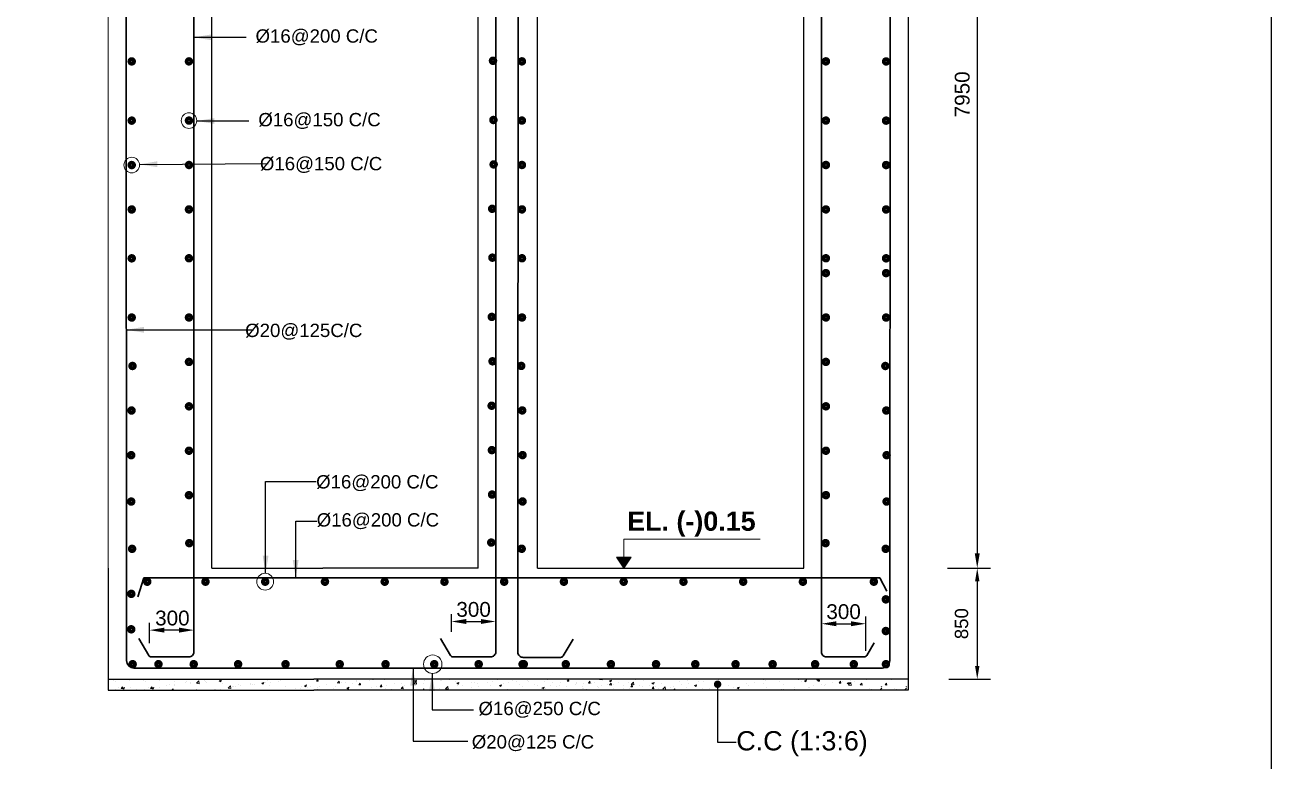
# Model space of a CAD drawing. Extents: x -358915 to 1258323, y -1667244 to -305611.
# Drawn here: x 447589 to 456006, y -1474304 to -1469331 of the extents above; entities that cross this region are included whole.
import ezdxf

# ---------------------------------------------------------------- set-up
doc = ezdxf.new("R2010")
doc.units = 0
doc.header["$LTSCALE"] = 300
doc.header["$MEASUREMENT"] = 0
doc.layers.get('DEFPOINTS').update_dxf_attribs({"linetype": 'CONTINUOUS'})
doc.layers.add('Dim', color=7, linetype='CONTINUOUS', lineweight=9)
doc.layers.add('ROD', color=1, linetype='CONTINUOUS', lineweight=30)
doc.layers.add('LINE', color=7, linetype='CONTINUOUS')
doc.layers.add('TXT', color=7, linetype='CONTINUOUS')
doc.styles.add('Arial', font='arial.ttf')
doc.styles.add('DIM', font='isocp3.shx')
doc.dimstyles.new('dim_50', dxfattribs={"dimtxt": 100, "dimasz": 100, "dimexe": 50, "dimexo": 30, "dimgap": 30, "dimtad": 1, "dimdec": 0, "dimzin": 0, "dimdsep": 46, "dimtxsty": 'DIM', "dimcen": 0.09, "dimclrd": 5, "dimclre": 5, "dimclrt": 7, "dimadec": 0, "dimazin": 0, "dimtfac": 1, "dimtdec": 0, "dimtmove": 0, "dimatfit": 3, "dimfxl": 1, "dimtolj": 1, "dimtzin": 0, "dimarcsym": 1})
doc.dimstyles.new('dim_60', dxfattribs={"dimtxt": 120, "dimasz": 120, "dimexe": 60, "dimexo": 60, "dimgap": 50, "dimtad": 1, "dimdec": 0, "dimzin": 0, "dimdsep": 46, "dimtxsty": 'DIM', "dimcen": 0.09, "dimclrd": 5, "dimclre": 5, "dimclrt": 7, "dimadec": 0, "dimazin": 0, "dimtfac": 1, "dimtdec": 0, "dimtmove": 0, "dimatfit": 3, "dimfxl": 1, "dimtolj": 1, "dimtzin": 0, "dimarcsym": 0})
doc.dimstyles.new('dim_70', dxfattribs={"dimtxt": 140, "dimasz": 140, "dimexe": 70, "dimexo": 40, "dimgap": 50, "dimtad": 1, "dimdec": 0, "dimzin": 0, "dimdsep": 46, "dimtxsty": 'Arial', "dimcen": 0.09, "dimclrd": 5, "dimclre": 5, "dimclrt": 7, "dimadec": 0, "dimazin": 0, "dimtfac": 1, "dimtdec": 0, "dimtmove": 0, "dimatfit": 3, "dimfxl": 1, "dimtolj": 1, "dimtzin": 0, "dimarcsym": 0})

# ---------------------------------------------------------------- blocks, each defined once
blk = doc.blocks.new('*D498')
at = {"layer": 'DEFPOINTS', "color": 0, "transparency": 16777216}
for p in [(453761.4, -1473000.3), (453769.1, -1473750.3), (454021.8, -1473750.3)]:
    blk.add_point(p, dxfattribs=at)
at = {"layer": 'Dim', "color": 5, "lineweight": -2, "transparency": 16777216}
for p, q in [((453821.4, -1473000.3), (454111.8, -1473000.3)), ((454021.8, -1473090.3), (454021.8, -1473660.3)), ((453829.1, -1473750.3), (454111.8, -1473750.3))]:
    blk.add_line(p, q, dxfattribs=at)
at = {"layer": 'Dim', "color": 5, "transparency": 16777216}
for points in [[(454006.8, -1473090.3), (454036.8, -1473090.3), (454021.8, -1473000.3)], [(454006.8, -1473660.3), (454036.8, -1473660.3), (454021.8, -1473750.3)]]:
    blk.add_solid(points, dxfattribs=at)
at = {"layer": 'Dim', "color": 7, "transparency": 16777216, "insert": (453915.8, -1473375.3), "char_height": 90, "attachment_point": 5, "rotation": 90, "style": 'Arial'}
blk.add_mtext('\\A1;850', dxfattribs=at)
blk = doc.blocks.new('*D499')
at = {"layer": 'DEFPOINTS', "color": 0, "transparency": 16777216}
for p in [(448431, -1473419.1), (448431, -1473536.5), (448731, -1473535.9)]:
    blk.add_point(p, dxfattribs=at)
at = {"layer": 'Dim', "color": 5, "lineweight": -2, "transparency": 16777216}
for p, q in [((448431, -1473506.5), (448431, -1473369.1)), ((448731, -1473505.9), (448731, -1473369.1)), ((448631, -1473419.1), (448531, -1473419.1))]:
    blk.add_line(p, q, dxfattribs=at)
at = {"layer": 'Dim', "color": 5, "transparency": 16777216}
for points in [[(448531, -1473402.4), (448531, -1473435.7), (448431, -1473419.1)], [(448631, -1473402.4), (448631, -1473435.7), (448731, -1473419.1)]]:
    blk.add_solid(points, dxfattribs=at)
at = {"layer": 'Dim', "color": 7, "transparency": 16777216, "insert": (448585.2, -1473338), "char_height": 100, "attachment_point": 5, "style": 'Arial'}
blk.add_mtext('\\A1;300', dxfattribs=at)
blk = doc.blocks.new('*D500')
at = {"layer": 'DEFPOINTS', "color": 0, "transparency": 16777216}
for p in [(450769.6, -1473360.8), (450469.8, -1473460.3), (450769.6, -1473495.3)]:
    blk.add_point(p, dxfattribs=at)
at = {"layer": 'Dim', "color": 5, "lineweight": -2, "transparency": 16777216}
for p, q in [((450469.8, -1473430.3), (450469.8, -1473310.8)), ((450769.6, -1473465.3), (450769.6, -1473310.8)), ((450569.8, -1473360.8), (450669.6, -1473360.8))]:
    blk.add_line(p, q, dxfattribs=at)
at = {"layer": 'Dim', "color": 5, "transparency": 16777216}
for points in [[(450569.8, -1473344.1), (450569.8, -1473377.4), (450469.8, -1473360.8)], [(450669.6, -1473344.1), (450669.6, -1473377.4), (450769.6, -1473360.8)]]:
    blk.add_solid(points, dxfattribs=at)
at = {"layer": 'Dim', "color": 7, "transparency": 16777216, "insert": (450619.7, -1473279.7), "char_height": 100, "attachment_point": 5, "style": 'Arial'}
blk.add_mtext('\\A1;300', dxfattribs=at)
blk = doc.blocks.new('*D501')
at = {"layer": 'DEFPOINTS', "color": 0, "transparency": 16777216}
for p in [(453269.4, -1473375.9), (452969.4, -1473588.6), (453269.4, -1473589.3)]:
    blk.add_point(p, dxfattribs=at)
at = {"layer": 'Dim', "color": 5, "lineweight": -2, "transparency": 16777216}
for p, q in [((452969.4, -1473558.6), (452969.4, -1473325.9)), ((453269.4, -1473559.3), (453269.4, -1473325.9)), ((453069.4, -1473375.9), (453169.4, -1473375.9))]:
    blk.add_line(p, q, dxfattribs=at)
at = {"layer": 'Dim', "color": 5, "transparency": 16777216}
for points in [[(453069.4, -1473359.3), (453069.4, -1473392.6), (452969.4, -1473375.9)], [(453169.4, -1473359.3), (453169.4, -1473392.6), (453269.4, -1473375.9)]]:
    blk.add_solid(points, dxfattribs=at)
at = {"layer": 'Dim', "color": 7, "transparency": 16777216, "insert": (453118.8, -1473294.8), "char_height": 100, "attachment_point": 5, "style": 'Arial'}
blk.add_mtext('\\A1;300', dxfattribs=at)
blk = doc.blocks.new('*D505')
at = {"layer": 'DEFPOINTS', "color": 0, "ltscale": 500, "transparency": 16777216}
for p in [(453904.1, -1466600), (453904.1, -1473000.3), (454021.8, -1473000.3)]:
    blk.add_point(p, dxfattribs=at)
at = {"layer": 'Dim', "color": 5, "lineweight": -2, "ltscale": 500, "transparency": 16777216}
for p, q in [((453964.1, -1466600), (454081.8, -1466600)), ((454021.8, -1466700), (454021.8, -1472900.3)), ((453964.1, -1473000.3), (454081.8, -1473000.3))]:
    blk.add_line(p, q, dxfattribs=at)
at = {"layer": 'Dim', "color": 5, "ltscale": 500, "transparency": 16777216}
for points in [[(454005.1, -1466700), (454038.5, -1466700), (454021.8, -1466600)], [(454005.1, -1472900.3), (454038.5, -1472900.3), (454021.8, -1473000.3)]]:
    blk.add_solid(points, dxfattribs=at)
at = {"layer": 'Dim', "color": 7, "ltscale": 500, "transparency": 16777216, "insert": (453920.7, -1469800.2), "char_height": 100, "attachment_point": 5, "rotation": 90, "style": 'Arial'}
blk.add_mtext('\\A1;7950', dxfattribs=at)

msp = doc.modelspace()

# ---------------------------------------------------------------- hatches: boundary and pattern name
at = {"layer": 'Dim', "ltscale": 500}
h = msp.add_hatch(color=15, dxfattribs=at)
h.dxf.hatch_style = 1
h.paths.add_polyline_path([(451634.5, -1472926.4), (451584.8, -1472926.4), (451634.5, -1473000.3)])
h.paths.add_polyline_path([(451684.3, -1472926.4), (451634.5, -1472926.4), (451634.5, -1473000.3)])

# ---------------------------------------------------------------- linework, layer by layer
msp.add_lwpolyline([(451634.5, -1473000.3), (451634.5, -1472804.1), (452554.6, -1472804.1)], dxfattribs=at)
msp.add_lwpolyline([(451634.5, -1473000.3), (451684.3, -1472926.4), (451584.8, -1472926.4)], close=True, dxfattribs=at)
at = {"layer": 'Dim'}
for centre, radius in [((448697.3, -1469977.4), 52.6), ((448310.6, -1470277.7), 52.6), ((449212.2, -1473092), 56.8), ((450343.7, -1473649.1), 62.4)]:
    msp.add_circle(centre, radius, dxfattribs=at)
at = {"layer": 'LINE', "lineweight": 15}
for p, q in [((448151.2, -1473000.3), (448151.2, -1466950)), ((451051.5, -1472999.9), (451051.2, -1466949.5))]:
    msp.add_line(p, q, dxfattribs=at)
at = {"layer": 'LINE'}
for p, q in [((448851.2, -1473000.3), (448851.2, -1466950)), ((450651.2, -1473000.3), (450651.2, -1466950)), ((451051.2, -1473000.3), (451051.2, -1466950)), ((452851.2, -1473000.3), (452851.2, -1466950)), ((453554.1, -1466949.4), (453554.1, -1473000.3)), ((448151.2, -1473000.3), (448151.2, -1473825.3)), ((448851.2, -1473000.3), (449601.2, -1473000.3)), ((450651.2, -1473000.3), (449601.2, -1473000.3)), ((451051.2, -1473000.3), (452851.2, -1473000.3)), ((453554.1, -1473000.3), (453554.1, -1473825.3)), ((448151.2, -1473750.3), (449541.7, -1473750.3)), ((453554.1, -1473750.3), (449541.7, -1473750.3)), ((448151.2, -1473825.3), (449541.7, -1473825.3)), ((453554.1, -1473825.3), (449541.7, -1473825.3)), ((450917.3, -1473825.3), (450851.2, -1473825.3))]:
    msp.add_line(p, q, dxfattribs=at)
at = {"layer": 'LINE', "color": 2, "lineweight": 15}
for p, q in [((448202.3, -1473752.7), (448202.3, -1473752.7)), ((448400.6, -1473752.7), (448400.6, -1473752.7)), ((448620.2, -1473750.3), (448624.3, -1473753.1)), ((448624.3, -1473753.1), (448625.2, -1473750.3)), ((448849.1, -1473750.5), (448849.1, -1473750.5)), ((448909.5, -1473750.5), (448909.5, -1473750.5)), ((449376.5, -1473753), (449376.5, -1473753)), ((449414.3, -1473751), (449414.9, -1473750.3)), ((449414.3, -1473751), (449426.3, -1473752)), ((449426.3, -1473752), (449426, -1473750.3)), ((449557.8, -1473763.5), (449567.4, -1473752)), ((449569.7, -1473764.6), (449567.4, -1473752)), ((449938.6, -1473750.3), (449942, -1473752.7)), ((449942, -1473752.7), (449942.8, -1473750.3)), ((450011, -1473750.3), (450020.7, -1473751.8)), ((450020.7, -1473751.8), (450020.5, -1473750.3)), ((450179.5, -1473753.6), (450179.5, -1473753.6)), ((450339.1, -1473753.7), (450339.1, -1473753.7)), ((450742.1, -1473752.1), (450742.1, -1473752.1)), ((450777.9, -1473753.8), (450777.9, -1473753.8)), ((450849.2, -1473750.6), (450849.2, -1473750.6)), ((451108, -1473751.1), (451108.7, -1473750.3)), ((451108, -1473751.1), (451119.9, -1473752.2)), ((451119.9, -1473752.2), (451119.6, -1473750.3)), ((451251.4, -1473763.7), (451261.1, -1473752.2)), ((451257, -1473750.3), (451259.8, -1473752.2)), ((451259.8, -1473752.2), (451260.4, -1473750.3)), ((451263.4, -1473764.7), (451261.1, -1473752.2)), ((451433.7, -1473751.3), (451433.7, -1473751.3)), ((451470.5, -1473752.9), (451488.3, -1473755.6)), ((451470.6, -1473752.7), (451472.9, -1473750.3)), ((451488.3, -1473755.6), (451487.7, -1473750.3)), ((451561.5, -1473753.2), (451561.5, -1473753.2)), ((452575.3, -1473750.3), (452577.5, -1473751.8)), ((452577.5, -1473751.8), (452578, -1473750.3)), ((452787.6, -1473751.5), (452787.6, -1473751.5)), ((452801.7, -1473751.3), (452802.5, -1473750.3)), ((452801.7, -1473751.3), (452813.6, -1473752.4)), ((452813.6, -1473752.4), (452813.2, -1473750.3)), ((452938.2, -1473756.5), (452944.2, -1473750.3)), ((452945.1, -1473763.9), (452954.8, -1473752.4)), ((452957.1, -1473764.9), (452954.8, -1473752.4)), ((452955.9, -1473759.4), (452954.9, -1473750.3)), ((453165.7, -1473750.8), (453165.7, -1473750.8)), ((453218.6, -1473750.9), (453218.6, -1473750.9)), ((453385.6, -1473750.9), (453385.6, -1473750.9)), ((448190.9, -1473756.2), (448190.9, -1473756.2)), ((448199.8, -1473819.3), (448199.8, -1473819.3)), ((448203.9, -1473765.3), (448203.9, -1473765.3)), ((448222.2, -1473806.9), (448222.2, -1473806.9)), ((448239.5, -1473813.6), (448249.2, -1473802.1)), ((448239.5, -1473813.6), (448251.5, -1473814.6)), ((448247.9, -1473810.9), (448261.9, -1473805.5)), ((448247.9, -1473810.9), (448257.9, -1473817.6)), ((448251.5, -1473814.6), (448249.2, -1473802.1)), ((448251.8, -1473809.3), (448251.8, -1473809.3)), ((448257.9, -1473817.6), (448261.9, -1473805.5)), ((448297.7, -1473760.7), (448297.7, -1473760.7)), ((448302.5, -1473805.2), (448302.5, -1473805.2)), ((448344.9, -1473816.9), (448344.9, -1473816.9)), ((448389.3, -1473756.2), (448389.3, -1473756.2)), ((448398.2, -1473819.3), (448398.2, -1473819.3)), ((448402.3, -1473765.3), (448402.3, -1473765.3)), ((448420.6, -1473806.9), (448420.6, -1473806.9)), ((448437.9, -1473813.6), (448447.5, -1473802.1)), ((448437.9, -1473813.6), (448449.9, -1473814.6)), ((448446.3, -1473810.9), (448460.3, -1473805.5)), ((448446.3, -1473810.9), (448456.2, -1473817.6)), ((448449.9, -1473814.6), (448447.5, -1473802.1)), ((448450.2, -1473809.3), (448450.2, -1473809.3)), ((448456.2, -1473817.6), (448460.3, -1473805.5)), ((448496.1, -1473760.7), (448496.1, -1473760.7)), ((448500.9, -1473805.2), (448500.9, -1473805.2)), ((448546.9, -1473790.3), (448546.9, -1473790.3)), ((448566.8, -1473789.2), (448566.8, -1473789.2)), ((448582, -1473825.3), (448591, -1473814.6)), ((448593, -1473825.3), (448591, -1473814.6)), ((448597, -1473783.7), (448597, -1473783.7)), ((448601.9, -1473792.4), (448601.9, -1473792.4)), ((448602.8, -1473765.2), (448602.8, -1473765.2)), ((448672.7, -1473773.7), (448672.7, -1473773.7)), ((448683.5, -1473769.2), (448683.5, -1473769.2)), ((448705.8, -1473777.4), (448705.8, -1473777.4)), ((448709.6, -1473769.7), (448709.6, -1473769.7)), ((448737.9, -1473825.3), (448747.7, -1473821.5)), ((448746.5, -1473825.3), (448747.7, -1473821.5)), ((448748.7, -1473778.4), (448766.5, -1473781.1)), ((448748.8, -1473778.2), (448764.4, -1473762)), ((448766.5, -1473781.1), (448764.3, -1473762.1)), ((448799, -1473757.1), (448799, -1473757.1)), ((448808.5, -1473763.3), (448808.5, -1473763.3)), ((448816.4, -1473774.2), (448816.4, -1473774.2)), ((448872.2, -1473819.4), (448872.2, -1473819.4)), ((448876.5, -1473819.2), (448876.5, -1473819.2)), ((448901.8, -1473762.4), (448915.8, -1473757)), ((448901.8, -1473762.4), (448911.7, -1473769.1)), ((448907.1, -1473817.1), (448907.1, -1473817.1)), ((448911.7, -1473769.1), (448915.8, -1473757)), ((448923.1, -1473778.7), (448923.1, -1473778.7)), ((448962.2, -1473811.5), (448979.9, -1473814.2)), ((448962.3, -1473811.3), (448977.9, -1473795.1)), ((448979.9, -1473814.2), (448977.7, -1473795.2)), ((448993.1, -1473799.2), (448993.1, -1473799.2)), ((448998.6, -1473802.8), (448998.6, -1473802.8)), ((449010.9, -1473802.1), (449010.9, -1473802.1)), ((449029.9, -1473783.2), (449029.9, -1473783.2)), ((449048.6, -1473796.2), (449048.6, -1473796.2)), ((449109.8, -1473779.1), (449109.8, -1473779.1)), ((449113.6, -1473788), (449113.6, -1473788)), ((449124.4, -1473786.2), (449124.4, -1473786.2)), ((449136.7, -1473787.8), (449136.7, -1473787.8)), ((449189.2, -1473778.4), (449203.2, -1473773.1)), ((449189.2, -1473778.4), (449199.1, -1473785.1)), ((449199.1, -1473785.1), (449203.2, -1473773.1)), ((449214.6, -1473775.2), (449214.6, -1473775.2)), ((449226.4, -1473759.1), (449226.4, -1473759.1)), ((449243.4, -1473792.3), (449243.4, -1473792.3)), ((449250.7, -1473769.6), (449250.7, -1473769.6)), ((449300.7, -1473763), (449300.7, -1473763)), ((449318.5, -1473760.2), (449318.5, -1473760.2)), ((449350.2, -1473796.8), (449350.2, -1473796.8)), ((449418.8, -1473812.7), (449418.8, -1473812.7)), ((449450.2, -1473815.3), (449450.2, -1473815.3)), ((449457, -1473801.3), (449457, -1473801.3)), ((449476.6, -1473794.5), (449490.6, -1473789.1)), ((449476.6, -1473794.5), (449486.6, -1473801.2)), ((449486.6, -1473801.2), (449490.6, -1473789.1)), ((449500.3, -1473808.7), (449500.3, -1473808.7)), ((449519.8, -1473799.9), (449519.8, -1473799.9)), ((449557.8, -1473763.5), (449569.7, -1473764.6)), ((449563.7, -1473805.8), (449563.7, -1473805.8)), ((449568.1, -1473818.4), (449568.1, -1473818.4)), ((449576, -1473798.7), (449576, -1473798.7)), ((449623.7, -1473784.9), (449623.7, -1473784.9)), ((449670.5, -1473810.3), (449670.5, -1473810.3)), ((449684.7, -1473798.4), (449684.7, -1473798.4)), ((449701.2, -1473776.1), (449710.9, -1473764.6)), ((449701.2, -1473776.1), (449713.2, -1473777.1)), ((449702.3, -1473782.1), (449702.3, -1473782.1)), ((449713.2, -1473777.1), (449710.9, -1473764.6)), ((449726.4, -1473770.9), (449726.4, -1473770.9)), ((449752.4, -1473775.5), (449752.4, -1473775.5)), ((449764, -1473810.5), (449778, -1473805.1)), ((449764, -1473810.5), (449774, -1473817.2)), ((449774, -1473817.2), (449778, -1473805.1)), ((449777.2, -1473814.8), (449777.2, -1473814.8)), ((449801.3, -1473778.3), (449801.3, -1473778.3)), ((449825, -1473824.6), (449825, -1473824.6)), ((449827.4, -1473758), (449827.4, -1473758)), ((449828.1, -1473765.5), (449828.1, -1473765.5)), ((449844.7, -1473788.6), (449854.3, -1473777.1)), ((449844.7, -1473788.6), (449856.6, -1473789.7)), ((449849.3, -1473822.3), (449849.3, -1473822.3)), ((449856.6, -1473789.7), (449854.3, -1473777.1)), ((449884, -1473819.3), (449884, -1473819.3)), ((449918, -1473758.3), (449918, -1473758.3)), ((449928.8, -1473809.6), (449928.8, -1473809.6)), ((449951.9, -1473821.2), (449951.9, -1473821.2)), ((449965.9, -1473802.2), (449965.9, -1473802.2)), ((449988.1, -1473801.2), (449997.8, -1473789.7)), ((449988.1, -1473801.2), (450000.1, -1473802.2)), ((449990.8, -1473823.8), (449990.8, -1473823.8)), ((450000.1, -1473802.2), (449997.8, -1473789.7)), ((450027.6, -1473811.2), (450027.6, -1473811.2)), ((450031.5, -1473795.6), (450031.5, -1473795.6)), ((450054.5, -1473825.3), (450065.5, -1473821.1)), ((450064.1, -1473825.3), (450065.5, -1473821.1)), ((450082.5, -1473782.2), (450082.5, -1473782.2)), ((450131.6, -1473813.7), (450141.2, -1473802.2)), ((450131.6, -1473813.7), (450143.5, -1473814.8)), ((450132.5, -1473782.7), (450132.5, -1473782.7)), ((450143.5, -1473814.8), (450141.2, -1473802.2)), ((450153.9, -1473794.6), (450153.9, -1473794.6)), ((450199.2, -1473762.2), (450199.2, -1473762.2)), ((450204, -1473788), (450204, -1473788)), ((450216.3, -1473782.2), (450234.1, -1473784.9)), ((450216.4, -1473782), (450232, -1473765.8)), ((450219.5, -1473762), (450233.5, -1473756.6)), ((450219.5, -1473762), (450229.5, -1473768.7)), ((450229.5, -1473768.7), (450233.5, -1473756.6)), ((450234.1, -1473784.9), (450231.9, -1473765.9)), ((450236.4, -1473767.8), (450236.4, -1473767.8)), ((450275.8, -1473825.3), (450284.7, -1473814.8)), ((450279.8, -1473778), (450279.8, -1473778)), ((450286.6, -1473825.3), (450284.7, -1473814.8)), ((450286.3, -1473758.1), (450286.3, -1473758.1)), ((450336.7, -1473820.2), (450336.7, -1473820.2)), ((450392.2, -1473812.2), (450392.2, -1473812.2)), ((450393, -1473762.6), (450393, -1473762.6)), ((450406.1, -1473761.4), (450406.1, -1473761.4)), ((450429.8, -1473815.3), (450447.6, -1473818)), ((450429.9, -1473815.1), (450445.5, -1473798.9)), ((450437.7, -1473807.4), (450437.7, -1473807.4)), ((450447.6, -1473818), (450445.4, -1473799)), ((450456.1, -1473754.8), (450456.1, -1473754.8)), ((450479.3, -1473823.7), (450479.3, -1473823.7)), ((450499.8, -1473767.1), (450499.8, -1473767.1)), ((450506.9, -1473778), (450520.9, -1473772.6)), ((450506.9, -1473778), (450516.9, -1473784.7)), ((450508.8, -1473792.1), (450508.8, -1473792.1)), ((450516.9, -1473784.7), (450520.9, -1473772.6)), ((450541.6, -1473792.4), (450541.6, -1473792.4)), ((450605.6, -1473807.1), (450605.6, -1473807.1)), ((450606.6, -1473771.6), (450606.6, -1473771.6)), ((450625.5, -1473772.1), (450625.5, -1473772.1)), ((450644.3, -1473778.4), (450644.3, -1473778.4)), ((450655.6, -1473800.5), (450655.6, -1473800.5)), ((450713.3, -1473776.1), (450713.3, -1473776.1)), ((450731.4, -1473790.5), (450731.4, -1473790.5)), ((450745.3, -1473765.6), (450745.3, -1473765.6)), ((450794.4, -1473794), (450808.4, -1473788.6)), ((450794.4, -1473794), (450804.3, -1473800.7)), ((450804.3, -1473800.7), (450808.4, -1473788.6)), ((450820.1, -1473780.6), (450820.1, -1473780.6)), ((450846.7, -1473817.1), (450846.7, -1473817.1)), ((450857.7, -1473773.9), (450857.7, -1473773.9)), ((450884.7, -1473758.3), (450884.7, -1473758.3)), ((450907.8, -1473767.3), (450907.8, -1473767.3)), ((450926.9, -1473785.1), (450926.9, -1473785.1)), ((450949.4, -1473803.1), (450949.4, -1473803.1)), ((450983.5, -1473757.3), (450983.5, -1473757.3)), ((450991.4, -1473762.8), (450991.4, -1473762.8)), ((451033.6, -1473789.6), (451033.6, -1473789.6)), ((451050.4, -1473790.3), (451050.4, -1473790.3)), ((451057.2, -1473819.6), (451057.2, -1473819.6)), ((451081.8, -1473810), (451095.8, -1473804.7)), ((451081.8, -1473810), (451091.7, -1473816.7)), ((451083.8, -1473811.4), (451083.8, -1473811.4)), ((451091.7, -1473816.7), (451095.8, -1473804.7)), ((451098.2, -1473767.3), (451098.2, -1473767.3)), ((451107.3, -1473813), (451107.3, -1473813)), ((451140.4, -1473794.2), (451140.4, -1473794.2)), ((451154.3, -1473775.3), (451154.3, -1473775.3)), ((451183, -1473803), (451183, -1473803)), ((451200.4, -1473791.4), (451200.4, -1473791.4)), ((451205, -1473771.8), (451205, -1473771.8)), ((451247.1, -1473798.7), (451247.1, -1473798.7)), ((451251.4, -1473763.7), (451263.4, -1473764.7)), ((451257, -1473761.2), (451257, -1473761.2)), ((451309.3, -1473786.4), (451309.3, -1473786.4)), ((451311.7, -1473776.3), (451311.7, -1473776.3)), ((451317, -1473771.3), (451317, -1473771.3)), ((451353.9, -1473803.2), (451353.9, -1473803.2)), ((451355.6, -1473815), (451355.6, -1473815)), ((451359.4, -1473779.8), (451359.4, -1473779.8)), ((451364.9, -1473815.2), (451364.9, -1473815.2)), ((451371.1, -1473825.3), (451383.2, -1473820.7)), ((451381.7, -1473825.3), (451383.2, -1473820.7)), ((451394.9, -1473776.2), (451404.5, -1473764.8)), ((451394.9, -1473776.2), (451406.9, -1473777.3)), ((451406.9, -1473777.3), (451404.5, -1473764.8)), ((451418.5, -1473780.8), (451418.5, -1473780.8)), ((451435.2, -1473769.8), (451435.2, -1473769.8)), ((451459.5, -1473800), (451459.5, -1473800)), ((451460.7, -1473807.7), (451460.7, -1473807.7)), ((451481.6, -1473795.2), (451481.6, -1473795.2)), ((451525.3, -1473785.3), (451525.3, -1473785.3)), ((451537.3, -1473761.5), (451551.3, -1473756.2)), ((451537.3, -1473761.5), (451547.2, -1473768.3)), ((451538.4, -1473788.8), (451548, -1473777.3)), ((451538.4, -1473788.8), (451550.3, -1473789.8)), ((451547.2, -1473768.3), (451551.3, -1473756.2)), ((451550.3, -1473789.8), (451548, -1473777.3)), ((451562.2, -1473785.9), (451562.2, -1473785.9)), ((451567.4, -1473812.2), (451567.4, -1473812.2)), ((451598.2, -1473775.2), (451598.2, -1473775.2)), ((451632, -1473789.8), (451632, -1473789.8)), ((451634.7, -1473815.5), (451634.7, -1473815.5)), ((451663.2, -1473773.1), (451663.2, -1473773.1)), ((451674.2, -1473816.7), (451674.2, -1473816.7)), ((451681.8, -1473801.3), (451691.4, -1473789.9)), ((451681.8, -1473801.3), (451693.8, -1473802.4)), ((451683.9, -1473786), (451701.7, -1473788.7)), ((451684.1, -1473785.8), (451699.6, -1473769.6)), ((451693.8, -1473802.4), (451691.4, -1473789.9)), ((451701.7, -1473788.7), (451699.5, -1473769.7)), ((451714.9, -1473755.2), (451714.9, -1473755.2)), ((451738.8, -1473794.4), (451738.8, -1473794.4)), ((451761, -1473798.9), (451761, -1473798.9)), ((451764.6, -1473824.7), (451764.6, -1473824.7)), ((451767, -1473758.1), (451767, -1473758.1)), ((451781, -1473821.2), (451781, -1473821.2)), ((451791.2, -1473825.2), (451791.2, -1473825.2)), ((451811, -1473792.3), (451811, -1473792.3)), ((451824.7, -1473777.6), (451838.7, -1473772.2)), ((451824.7, -1473777.6), (451834.6, -1473784.3)), ((451825.3, -1473813.9), (451834.9, -1473802.4)), ((451825.3, -1473813.9), (451837.2, -1473814.9)), ((451834.6, -1473784.3), (451838.7, -1473772.2)), ((451837.2, -1473814.9), (451834.9, -1473802.4)), ((451845.6, -1473798.9), (451845.6, -1473798.9)), ((451867.3, -1473810.6), (451867.3, -1473810.6)), ((451886.8, -1473782.3), (451886.8, -1473782.3)), ((451897.4, -1473819.1), (451915.2, -1473821.8)), ((451897.5, -1473818.9), (451913.1, -1473802.7)), ((451907.9, -1473805.2), (451907.9, -1473805.2)), ((451915.2, -1473821.8), (451913, -1473802.8)), ((451952.3, -1473803.4), (451952.3, -1473803.4)), ((451968.3, -1473797.8), (451968.3, -1473797.8)), ((451969.6, -1473825.3), (451978.3, -1473815)), ((451980.3, -1473825.3), (451978.3, -1473815)), ((452013.1, -1473765.7), (452013.1, -1473765.7)), ((452024.5, -1473785.1), (452024.5, -1473785.1)), ((452059.1, -1473807.9), (452059.1, -1473807.9)), ((452063.2, -1473759.1), (452063.2, -1473759.1)), ((452072.2, -1473782.8), (452072.2, -1473782.8)), ((452112.1, -1473793.6), (452126.1, -1473788.2)), ((452112.1, -1473793.6), (452122.1, -1473800.3)), ((452122.1, -1473800.3), (452126.1, -1473788.2)), ((452141.2, -1473765.1), (452141.2, -1473765.1)), ((452165.9, -1473812.4), (452165.9, -1473812.4)), ((452174.9, -1473768.7), (452174.9, -1473768.7)), ((452212.6, -1473811.4), (452212.6, -1473811.4)), ((452262.7, -1473804.8), (452262.7, -1473804.8)), ((452272.6, -1473816.9), (452272.6, -1473816.9)), ((452273.5, -1473822.5), (452273.5, -1473822.5)), ((452275.9, -1473755.9), (452275.9, -1473755.9)), ((452338.4, -1473794.8), (452338.4, -1473794.8)), ((452377.4, -1473807.5), (452377.4, -1473807.5)), ((452379.4, -1473821.4), (452379.4, -1473821.4)), ((452399.5, -1473809.6), (452413.5, -1473804.2)), ((452399.5, -1473809.6), (452409.5, -1473816.3)), ((452409.5, -1473816.3), (452413.5, -1473804.2)), ((452464.7, -1473778.2), (452464.7, -1473778.2)), ((452480, -1473793.4), (452480, -1473793.4)), ((452482.8, -1473824.4), (452482.8, -1473824.4)), ((452514.8, -1473771.6), (452514.8, -1473771.6)), ((452581.1, -1473780.6), (452581.1, -1473780.6)), ((452590.5, -1473761.6), (452590.5, -1473761.6)), ((452599.4, -1473804.4), (452599.4, -1473804.4)), ((452664.2, -1473823.9), (452664.2, -1473823.9)), ((452684.9, -1473765.6), (452684.9, -1473765.6)), ((452687.7, -1473825.3), (452701, -1473820.2)), ((452699.3, -1473825.3), (452701, -1473820.2)), ((452714.3, -1473817.3), (452714.3, -1473817.3)), ((452716.1, -1473784.3), (452716.1, -1473784.3)), ((452785.2, -1473818.1), (452785.2, -1473818.1)), ((452790.1, -1473807.3), (452790.1, -1473807.3)), ((452832.7, -1473764.3), (452832.7, -1473764.3)), ((452855, -1473761.1), (452869, -1473755.7)), ((452855, -1473761.1), (452865, -1473767.8)), ((452865, -1473767.8), (452869, -1473755.7)), ((452880.6, -1473808.2), (452880.6, -1473808.2)), ((452886.2, -1473805.3), (452886.2, -1473805.3)), ((452916.4, -1473790.7), (452916.4, -1473790.7)), ((452938.1, -1473756.7), (452955.9, -1473759.4)), ((452945.1, -1473763.9), (452957.1, -1473764.9)), ((452966.4, -1473784.1), (452966.4, -1473784.1)), ((452990.1, -1473790.3), (452990.1, -1473790.3)), ((452997.3, -1473788.2), (452997.3, -1473788.2)), ((453042.2, -1473774.1), (453042.2, -1473774.1)), ((453088.6, -1473776.4), (453098.2, -1473764.9)), ((453088.6, -1473776.4), (453100.5, -1473777.5)), ((453092.8, -1473776.2), (453092.8, -1473776.2)), ((453100.5, -1473777.5), (453098.2, -1473764.9)), ((453113.9, -1473768.2), (453113.9, -1473768.2)), ((453142.4, -1473777.1), (453156.4, -1473771.8)), ((453142.4, -1473777.1), (453152.4, -1473783.8)), ((453151.6, -1473789.8), (453169.4, -1473792.5)), ((453151.7, -1473789.6), (453167.3, -1473773.4)), ((453152.4, -1473783.8), (453156.4, -1473771.8)), ((453169.4, -1473792.5), (453167.1, -1473773.5)), ((453168.5, -1473757.5), (453168.5, -1473757.5)), ((453193.8, -1473763.4), (453193.8, -1473763.4)), ((453232, -1473789), (453241.7, -1473777.5)), ((453232, -1473789), (453244, -1473790)), ((453244, -1473790), (453241.7, -1473777.5)), ((453241.7, -1473819.8), (453241.7, -1473819.8)), ((453272.4, -1473755.3), (453272.4, -1473755.3)), ((453295.3, -1473815), (453295.3, -1473815)), ((453306.9, -1473818.2), (453306.9, -1473818.2)), ((453365, -1473822.9), (453376.2, -1473824.6)), ((453365.1, -1473822.7), (453376.2, -1473811.2)), ((453368, -1473803.2), (453368, -1473803.2)), ((453375.5, -1473801.5), (453376.2, -1473800.7)), ((453375.5, -1473801.5), (453376.2, -1473801.6)), ((453399, -1473789), (453408.7, -1473777.5)), ((453399, -1473789), (453411, -1473790)), ((453411, -1473790), (453408.7, -1473777.5)), ((453408.7, -1473819.8), (453408.7, -1473819.8)), ((453439.5, -1473755.3), (453439.5, -1473755.3)), ((453462.3, -1473815), (453462.3, -1473815)), ((453473.9, -1473818.2), (453473.9, -1473818.2)), ((453532, -1473822.9), (453543.2, -1473824.6)), ((453532.1, -1473822.7), (453543.2, -1473811.2)), ((453535, -1473803.2), (453535, -1473803.2)), ((453542.5, -1473801.5), (453543.2, -1473800.7)), ((453542.5, -1473801.5), (453543.2, -1473801.6))]:
    msp.add_line(p, q, dxfattribs=at)
at = {"layer": 'LINE'}
msp.add_lwpolyline([(456006.4, -1481476.6), (432636.3, -1481476.6), (432636.3, -1464950.7), (456006.4, -1464950.7)], close=True, dxfattribs=at)
at = {"layer": 'ROD'}
for p, q in [((448271.2, -1467055.9), (448275.5, -1473625.4)), ((448731, -1467056.4), (448731, -1473565.4)), ((450919, -1473003.4), (450921, -1467090.3)), ((452969.4, -1467059.3), (452969.4, -1473565.4)), ((453431.3, -1473625.4), (453435.7, -1467045.4)), ((448391.4, -1473065.3), (448350.8, -1473193.2)), ((449601.2, -1473065.3), (448391.4, -1473065.3)), ((449601.2, -1473065.3), (453364.6, -1473065.3)), ((450919, -1473003.4), (450919, -1473568.4)), ((453364.6, -1473065.3), (453411.6, -1473156.3)), ((448325.5, -1473675.3), (453381.3, -1473675.3)), ((453415.4, -1473675.3), (453415.4, -1473675.3))]:
    msp.add_line(p, q, dxfattribs=at)
msp.add_lwpolyline([(450769.6, -1467090.3), (450769.6, -1473565.4)], dxfattribs=at)
at = {"layer": 'ROD', "const_width": 30.7}
for points in [[(450738.3, -1469569.2, 1), (450763.4, -1469577.5, 1)], [(448323.1, -1469573.5, -1), (448298, -1469581.9, -1)], [(448709.8, -1469573.2, -1), (448684.8, -1469581.5, -1)], [(450933.5, -1469573.1, 1), (450958.5, -1469581.4, 1)], [(452987, -1469573.2, 1), (453012, -1469581.5, 1)], [(453393.5, -1469573.5, 1), (453418.6, -1469581.9, 1)], [(448323.1, -1469973.5, -1), (448298, -1469981.9, -1)], [(448709.8, -1469973.2, -1), (448684.8, -1469981.5, -1)], [(450741.2, -1469969.2, 1), (450766.3, -1469977.5, 1)], [(450933.7, -1469973.1, 1), (450958.7, -1469981.4, 1)], [(452987, -1469973.2, 1), (453012, -1469981.5, 1)], [(453393.5, -1469973.5, 1), (453418.6, -1469981.9, 1)], [(448323.1, -1470273.5, -1), (448298, -1470281.9, -1)], [(448709.8, -1470273.2, -1), (448684.8, -1470281.5, -1)], [(450742.7, -1470269.2, 1), (450767.8, -1470277.5, 1)], [(450933.8, -1470273.1, 1), (450958.8, -1470281.4, 1)], [(452987, -1470273.2, 1), (453012, -1470281.5, 1)], [(453393.5, -1470273.5, 1), (453418.6, -1470281.9, 1)], [(448323.1, -1470573.5, -1), (448298, -1470581.9, -1)], [(448709.8, -1470573.2, -1), (448684.8, -1470581.5, -1)], [(450732.7, -1470569.2, 1), (450757.8, -1470577.4, 1)], [(450933.9, -1470573.1, 1), (450958.9, -1470581.4, 1)], [(452987, -1470573.2, 1), (453012, -1470581.5, 1)], [(453393.5, -1470573.5, 1), (453418.6, -1470581.9, 1)], [(448323.1, -1470903.5, -1), (448298, -1470911.9, -1)], [(448709.8, -1470903.2, -1), (448684.8, -1470911.5, -1)], [(450734.3, -1470899.2, 1), (450759.4, -1470907.4, 1)], [(450934, -1470903.1, 1), (450959, -1470911.4, 1)], [(452987, -1470903.2, 1), (453012, -1470911.5, 1)], [(453393.5, -1470903.5, 1), (453418.6, -1470911.9, 1)], [(452987, -1471003.2, 1), (453012, -1471011.5, 1)], [(453393.5, -1471003.5, 1), (453418.6, -1471011.9, 1)], [(448323.1, -1471303.5, -1), (448298, -1471311.9, -1)], [(448709.8, -1471303.2, -1), (448684.8, -1471311.5, -1)], [(450730.2, -1471299.2, 1), (450755.3, -1471307.4, 1)], [(450934.2, -1471303.1, 1), (450959.2, -1471311.4, 1)], [(452987, -1471303.2, 1), (453012, -1471311.5, 1)], [(453393.5, -1471303.5, 1), (453418.6, -1471311.9, 1)], [(448328.1, -1471630.5, -1), (448303.2, -1471639.3, -1)], [(448709.8, -1471603.2, -1), (448684.8, -1471611.5, -1)], [(450735.3, -1471599.2, 1), (450760.4, -1471607.4, 1)], [(450929.2, -1471630.1, 1), (450954.1, -1471638.9, 1)], [(452987, -1471603.2, 1), (453012, -1471611.5, 1)], [(453388.5, -1471630.5, 1), (453413.4, -1471639.3, 1)], [(448709.8, -1471903.2, -1), (448684.8, -1471911.5, -1)], [(450729.1, -1471899.2, 1), (450754.2, -1471907.4, 1)], [(452987, -1471903.2, 1), (453012, -1471911.5, 1)], [(448321.8, -1471931.3, -1), (448296.9, -1471940.1, -1)], [(450935.7, -1471930.8, 1), (450960.6, -1471939.6, 1)], [(453394.8, -1471931.3, 1), (453419.7, -1471940.1, 1)], [(448319.5, -1472232.9, -1), (448294.6, -1472241.7, -1)], [(448709.8, -1472203.2, -1), (448684.8, -1472211.5, -1)], [(450730.6, -1472199.2, 1), (450755.7, -1472207.4, 1)], [(450938.1, -1472232.5, 1), (450963, -1472241.2, 1)], [(452987, -1472203.2, 1), (453012, -1472211.5, 1)], [(453397.2, -1472232.9, 1), (453422.1, -1472241.7, 1)], [(448709.8, -1472503.2, -1), (448684.8, -1472511.5, -1)], [(450732, -1472499.2, 1), (450757.1, -1472507.4, 1)], [(452987, -1472503.2, 1), (453012, -1472511.5, 1)], [(448319.8, -1472546.2, -1), (448294.9, -1472554.9, -1)], [(450937.8, -1472545.8, 1), (450962.8, -1472554.5, 1)], [(453396.8, -1472546.2, 1), (453421.7, -1472554.9, 1)], [(448712, -1472835.7, 1), (448686.9, -1472827.3, 1)], [(450726.6, -1472831.7, -1), (450751.6, -1472823.2, -1)], [(452984.8, -1472835.7, -1), (453009.9, -1472827.3, -1)], [(448326, -1472866.8, -1), (448300.4, -1472873.2, -1)], [(450931.8, -1472866.3, 1), (450957.4, -1472872.8, 1)], [(453390.6, -1472866.8, 1), (453416.3, -1472873.2, 1)], [(448428, -1473087.9, -1), (448402.9, -1473096.3, -1)], [(448821.2, -1473087.9, -1), (448796.2, -1473096.3, -1)], [(449199.7, -1473087.9, 1), (449224.8, -1473096.2, 1)], [(449603.3, -1473087.9, 1), (449628.3, -1473096.3, 1)], [(450006.8, -1473087.9, 1), (450031.8, -1473096.2, 1)], [(450435.4, -1473087.9, -1), (450410.3, -1473096.3, -1)], [(450838.9, -1473087.9, -1), (450813.9, -1473096.2, -1)], [(451217.4, -1473087.9, 1), (451242.5, -1473096.3, 1)], [(451621, -1473087.9, 1), (451646, -1473096.2, 1)], [(452049.6, -1473087.9, -1), (452024.5, -1473096.3, -1)], [(452428.1, -1473087.9, 1), (452453.1, -1473096.2, 1)], [(452831.6, -1473087.9, 1), (452856.7, -1473096.3, 1)], [(453310.5, -1473087.8, 1), (453335.6, -1473096.1, 1)], [(448320.2, -1473169.9, -1), (448295.1, -1473178.3, -1)], [(453391.7, -1473207.1, 1), (453416.8, -1473215.4, 1)], [(448319.9, -1473409.4, -1), (448294.9, -1473417.7, -1)], [(453391.7, -1473421.1, 1), (453416.8, -1473429.4, 1)], [(448304.3, -1473644.9, 1), (448329.4, -1473653.2, 1)], [(448503.9, -1473644.9, -1), (448478.9, -1473653.2, -1)], [(448741.9, -1473644.9, -1), (448716.8, -1473653.2, -1)], [(449041.9, -1473644.9, -1), (449016.8, -1473653.2, -1)], [(449362.1, -1473644.9, -1), (449337, -1473653.2, -1)], [(449728.1, -1473644.9, -1), (449703, -1473653.2, -1)], [(450012.6, -1473644.9, 1), (450037.7, -1473653.2, 1)], [(450341.6, -1473644.9, 1), (450366.6, -1473653.2, 1)], [(450641.6, -1473644.9, 1), (450666.6, -1473653.2, 1)], [(450963.2, -1473644.9, -1), (450938.2, -1473653.2, -1)], [(450946.4, -1473644.9, 1), (450971.4, -1473653.2, 1)], [(451255, -1473644.9, -1), (451229.9, -1473653.2, -1)], [(451559.8, -1473644.9, -1), (451534.8, -1473653.2, -1)], [(451839.6, -1473644.9, 1), (451864.6, -1473653.2, 1)], [(452104.8, -1473644.9, 1), (452129.8, -1473653.2, 1)], [(452376.8, -1473644.9, 1), (452401.8, -1473653.2, 1)], [(452652.3, -1473644.9, -1), (452627.3, -1473653.2, -1)], [(452914, -1473644.9, 1), (452939.1, -1473653.2, 1)], [(453175.4, -1473644.9, 1), (453200.4, -1473653.2, 1)], [(453417.4, -1473644.9, -1), (453392.4, -1473653.2, -1)]]:
    msp.add_lwpolyline(points, format="xyb", close=True, dxfattribs=at)
at = {"layer": 'ROD'}
for points in [[(448731, -1473565.4, -0.414214), (448696, -1473600.4), (448442.4, -1473600.4, -0.266167), (448425.2, -1473590.5), (448358.2, -1473476.2)], [(450769.6, -1473565.4, -0.414214), (450734.6, -1473600.4), (450481.2, -1473600.4, -0.266167), (450464, -1473590.5), (450397, -1473476.2)], [(450919, -1473568.4, 0.414214), (450954, -1473603.4), (451207.3, -1473603.4, 0.266167), (451224.6, -1473593.6), (451291.6, -1473479.2)], [(452969.4, -1473565.4, 0.414214), (453004.4, -1473600.4), (453257.9, -1473600.4, 0.266167), (453275.2, -1473590.5), (453324.4, -1473504.1)]]:
    msp.add_lwpolyline(points, format="xyb", dxfattribs=at)
for centre, start, end in [((448325.5, -1473625.3), 180.03736, 270), ((453381.3, -1473625.3), 270, 359.96264)]:
    msp.add_arc(centre, 50, start, end, dxfattribs=at)

# ---------------------------------------------------------------- texts
at = {"layer": 'TXT', "color": 0, "attachment_point": 4, "style": 'Arial'}
for s, insert, char_height, width in [('%%C16@200 C/C', (449146.9, -1469415), 90, 1253.211), ('%%C16@150 C/C', (449165.8, -1469980), 90, 1253.211), ('%%C16@150 C/C', (449176.5, -1470277.1), 90, 1253.211), ('%%C20@125C/C', (449077, -1471403.4), 90, 1253.211), ('%%C16@200 C/C', (449556.3, -1472426.3), 90, 1253.211), ('%%C16@200 C/C', (449560, -1472683.3), 90, 1253.211), ('%%C16@250 C/C', (450653, -1473957.3), 90, 1253.211), ('%%C20@125 C/C', (450607.6, -1474182.8), 90, 1253.211), ('C.C (1:3:6)', (452394.2, -1474186.1), 130, 1348.817)]:
    msp.add_mtext(s, dxfattribs=dict(at, insert=insert, char_height=char_height, width=width))
at = {"layer": 'TXT', "color": 6, "insert": (452091, -1472702.5), "char_height": 130, "width": 2658.022, "attachment_point": 5, "style": 'Arial'}
msp.add_mtext('{\\fArial|b1|i0|c0|p34;EL. (-)0.15}', dxfattribs=at)

# ---------------------------------------------------------------- dimensions: what is measured, and where the dimension line sits
at = {"layer": 'Dim', "ltscale": 500}
dim = msp.add_linear_dim(base=(454021.8, -1473000.3), p1=(453904.1, -1466600), p2=(453904.1, -1473000.3), angle=90, text='7950', dimstyle='dim_60', override={"dimtxt": 100, "dimasz": 100, "dimtxsty": 'Arial', "dimtmove": 2}, dxfattribs=at)
dim.commit()
dim.dimension.update_dxf_attribs({"geometry": '*D505', "text_midpoint": (453920.7, -1469800.2)})
at = {"layer": 'Dim'}
dim = msp.add_linear_dim(base=(454021.8, -1473750.3), p1=(453761.4, -1473000.3), p2=(453769.1, -1473750.3), angle=270, text='850', dimstyle='dim_60', override={"dimtxt": 90, "dimasz": 90, "dimexe": 90, "dimgap": 60, "dimtxsty": 'Arial'}, dxfattribs=at)
dim.commit()
dim.dimension.update_dxf_attribs({"geometry": '*D498', "text_midpoint": (453915.8, -1473375.3)})
for base, p1, p2, picture, middle in [((450769.6, -1473360.8), (450469.8, -1473460.3), (450769.6, -1473495.3), '*D500', (450619.7, -1473360.8)), ((448431, -1473419.1), (448731, -1473535.9), (448431, -1473536.5), '*D499', (448585.2, -1473419.1))]:
    dim = msp.add_linear_dim(base=base, p1=p1, p2=p2, dimstyle='dim_50', override={"dimtxsty": 'Arial'}, dxfattribs=at)
    dim.commit()
    dim.dimension.update_dxf_attribs({"geometry": picture, "text_midpoint": middle, "dimtype": 160})
dim = msp.add_linear_dim(base=(453269.4, -1473375.9), p1=(452969.4, -1473588.6), p2=(453269.4, -1473589.3), angle=180, dimstyle='dim_50', override={"dimtxsty": 'Arial'}, dxfattribs=at)
dim.commit()
dim.dimension.update_dxf_attribs({"geometry": '*D501', "text_midpoint": (453118.8, -1473375.9), "dimtype": 160})

# ---------------------------------------------------------------- leaders
at = {"layer": 'Dim', "ltscale": 50}
for points, dimstyle, override in [([(448363, -1470272.9), (449231.6, -1470266.6)], 'dim_60', {"dimgap": 50, "dimtad": 0}), ([(452267.9, -1473784.8), (452267.9, -1474174.9), (452393.9, -1474174.9)], 'dim_70', {"dimasz": 50, "dimgap": 20, "dimtad": 0, "dimldrblk": 'Dot'})]:
    msp.add_leader(points, dimstyle=dimstyle, override=override, dxfattribs=at)
at = {"layer": 'LINE'}
for points in [[(448730.8, -1469414.9), (449083.9, -1469415)], [(448749.7, -1469980), (449102.7, -1469980)], [(448273.1, -1471390.5), (449132.1, -1471390.5)], [(449214.9, -1473035.4), (449214.9, -1472415.1), (449556, -1472415.1)], [(449418.3, -1473065.2), (449418.3, -1472683.3), (449560, -1472683.3)], [(450210.8, -1473675.3), (450210.8, -1474169.7), (450580.9, -1474169.7)], [(450338.9, -1473711.3), (450338.9, -1473957.3), (450620.2, -1473957.3)]]:
    msp.add_leader(points, dimstyle='dim_60', dxfattribs=at)

doc.saveas('drawing.dxf')
